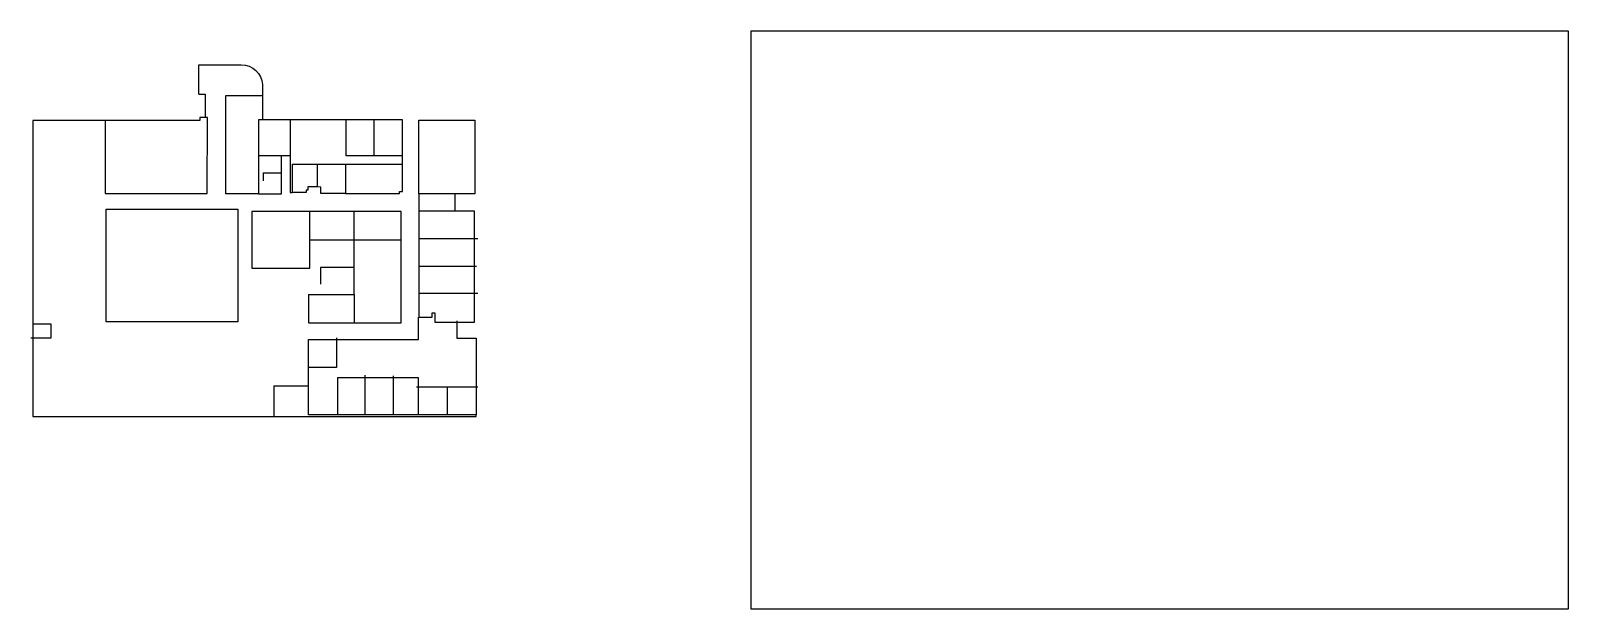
# Model space of a CAD drawing. Header units: centimetres. Extents: x -4030 to 17637, y -6034 to 2113.
import ezdxf

# ---------------------------------------------------------------- set-up
doc = ezdxf.new("R2010")
doc.units = ezdxf.units.CM
doc.layers.add('PDF_Images', color=7, linetype='Continuous')
picture_1 = doc.add_image_def('image1.png', size_in_pixel=(636, 899))

msp = doc.modelspace()

# ---------------------------------------------------------------- linework, layer by layer
at = {"transparency": 33554559}
for p, q in [((-1661, 1221), (-1661, 1635)), ((-1661, 1635), (-1063, 1635)), ((-1661, 1221), (-1574, 1221)), ((-1574, 1221), (-1574, 893)), ((-1280, -183), (-1280, 1200)), ((-1280, 1200), (-766, 1200)), ((-1540, 893), (-1647, 893)), ((-1647, 893), (-1647, 851)), ((-1544, -181), (-1540, 893)), ((-2982, 851), (-3999, 851)), ((-3999, 851), (-3999, -3320)), ((-1647, 851), (-2982, 851)), ((-2982, 851), (-2982, -181)), ((1210, 860), (-822, 860)), ((-822, 860), (-822, 357)), ((-375, 860), (-376, 357)), ((415, 349), (415, 860)), ((807, 860), (807, 349)), ((1210, -150), (1210, 860)), ((1440, -182), (1440, 853)), ((1440, 853), (1454, 853)), ((1454, 853), (2227, 853)), ((2227, 853), (2227, -182)), ((-822, 357), (-376, 357)), ((-822, 357), (-822, -183)), ((-496, -183), (-496, 357)), ((-376, 357), (-376, -167)), ((-346, 236), (-346, -167)), ((7, 236), (7, -87)), ((7, 236), (407, 236)), ((407, 236), (407, -179)), ((407, 236), (1210, 236)), ((1210, 349), (415, 349)), ((-754, 112), (-496, 112)), ((-754, 112), (-754, 0)), ((-2982, -181), (-1544, -181)), ((-822, -183), (-1280, -183)), ((-822, -183), (-496, -183)), ((-376, -167), (-346, -167)), ((-150, -167), (-346, -167)), ((-127, -131), (-150, -131)), ((-150, -131), (-150, -167)), ((7, -87), (-127, -87)), ((-127, -87), (-127, -131)), ((58, -89), (7, -87)), ((58, -179), (58, -89)), ((407, -179), (58, -179)), ((407, -179), (1167, -179)), ((1167, -179), (1167, -150)), ((1167, -150), (1210, -150)), ((2227, -182), (1440, -182)), ((1440, -182), (1440, -1920)), ((1951, -427), (1951, -182)), ((-2966, -399), (-1113, -399)), ((-2966, -1987), (-2966, -399)), ((-1113, -399), (-1113, -1987)), ((1188, -431), (-915, -431)), ((-915, -431), (-915, -1230)), ((-99, -1230), (-99, -431)), ((526, -1222), (526, -431)), ((1188, -2000), (1188, -431)), ((1951, -427), (1440, -427)), ((2224, -427), (1951, -427)), ((2224, -1991), (2224, -427)), ((-99, -830), (1188, -830)), ((2271, -816), (1440, -816)), ((-915, -1230), (-99, -1230)), ((526, -1222), (55, -1222)), ((55, -1222), (55, -1454)), ((526, -1600), (526, -1222)), ((2252, -1209), (1440, -1209)), ((-118, -1600), (-118, -2000)), ((-118, -1600), (526, -1600)), ((526, -1600), (526, -2000)), ((2269, -1588), (1440, -1588)), ((1435, -2236), (1435, -1920)), ((1435, -1920), (1440, -1920)), ((1440, -1920), (1626, -1920)), ((1626, -1920), (1626, -1860)), ((1626, -1860), (1665, -1860)), ((1665, -1860), (1665, -1991)), ((-3740, -2020), (-3999, -2020)), ((-3740, -2210), (-3740, -2020)), ((-1113, -1987), (-2966, -1987)), ((-118, -2000), (1188, -2000)), ((1665, -1991), (2224, -1991)), ((1974, -1972), (1974, -2218)), ((-4030, -2210), (-3740, -2210)), ((-116, -3297), (-116, -2236)), ((-116, -2236), (1435, -2236)), ((277, -2210), (277, -2629)), ((1974, -2218), (2246, -2218)), ((2246, -2218), (2246, -3297)), ((277, -2629), (-116, -2629)), ((291, -2771), (1428, -2771)), ((291, -2771), (291, -3297)), ((677, -2740), (677, -3297)), ((1078, -2746), (1078, -3297)), ((1428, -2771), (1428, -3297)), ((-606, -2888), (-606, -3320)), ((-606, -2888), (-116, -2888)), ((1404, -2900), (2269, -2900)), ((1836, -2900), (1836, -3297)), ((-3999, -3320), (2246, -3320)), ((2246, -3297), (-116, -3297)), ((2246, -3320), (2246, -3297))]:
    msp.add_line(p, q, dxfattribs=at)
msp.add_line((-346, 236), (7, 236))
msp.add_lwpolyline([(-1063, 1635, -0.397429), (-766, 1355), (-766, 860)], format="xyb", dxfattribs=at)

# ---------------------------------------------------------------- pictures from other files: only their frames are drawn
at = {"layer": 'PDF_Images', "transparency": 33554559}
image = msp.add_image(picture_1, insert=(17637, -6034), size_in_units=(8147, 11516), rotation=90, dxfattribs=dict(at, brightness=41, contrast=46, fade=2))
image.dxf.flags = 15

doc.saveas('drawing.dxf')
